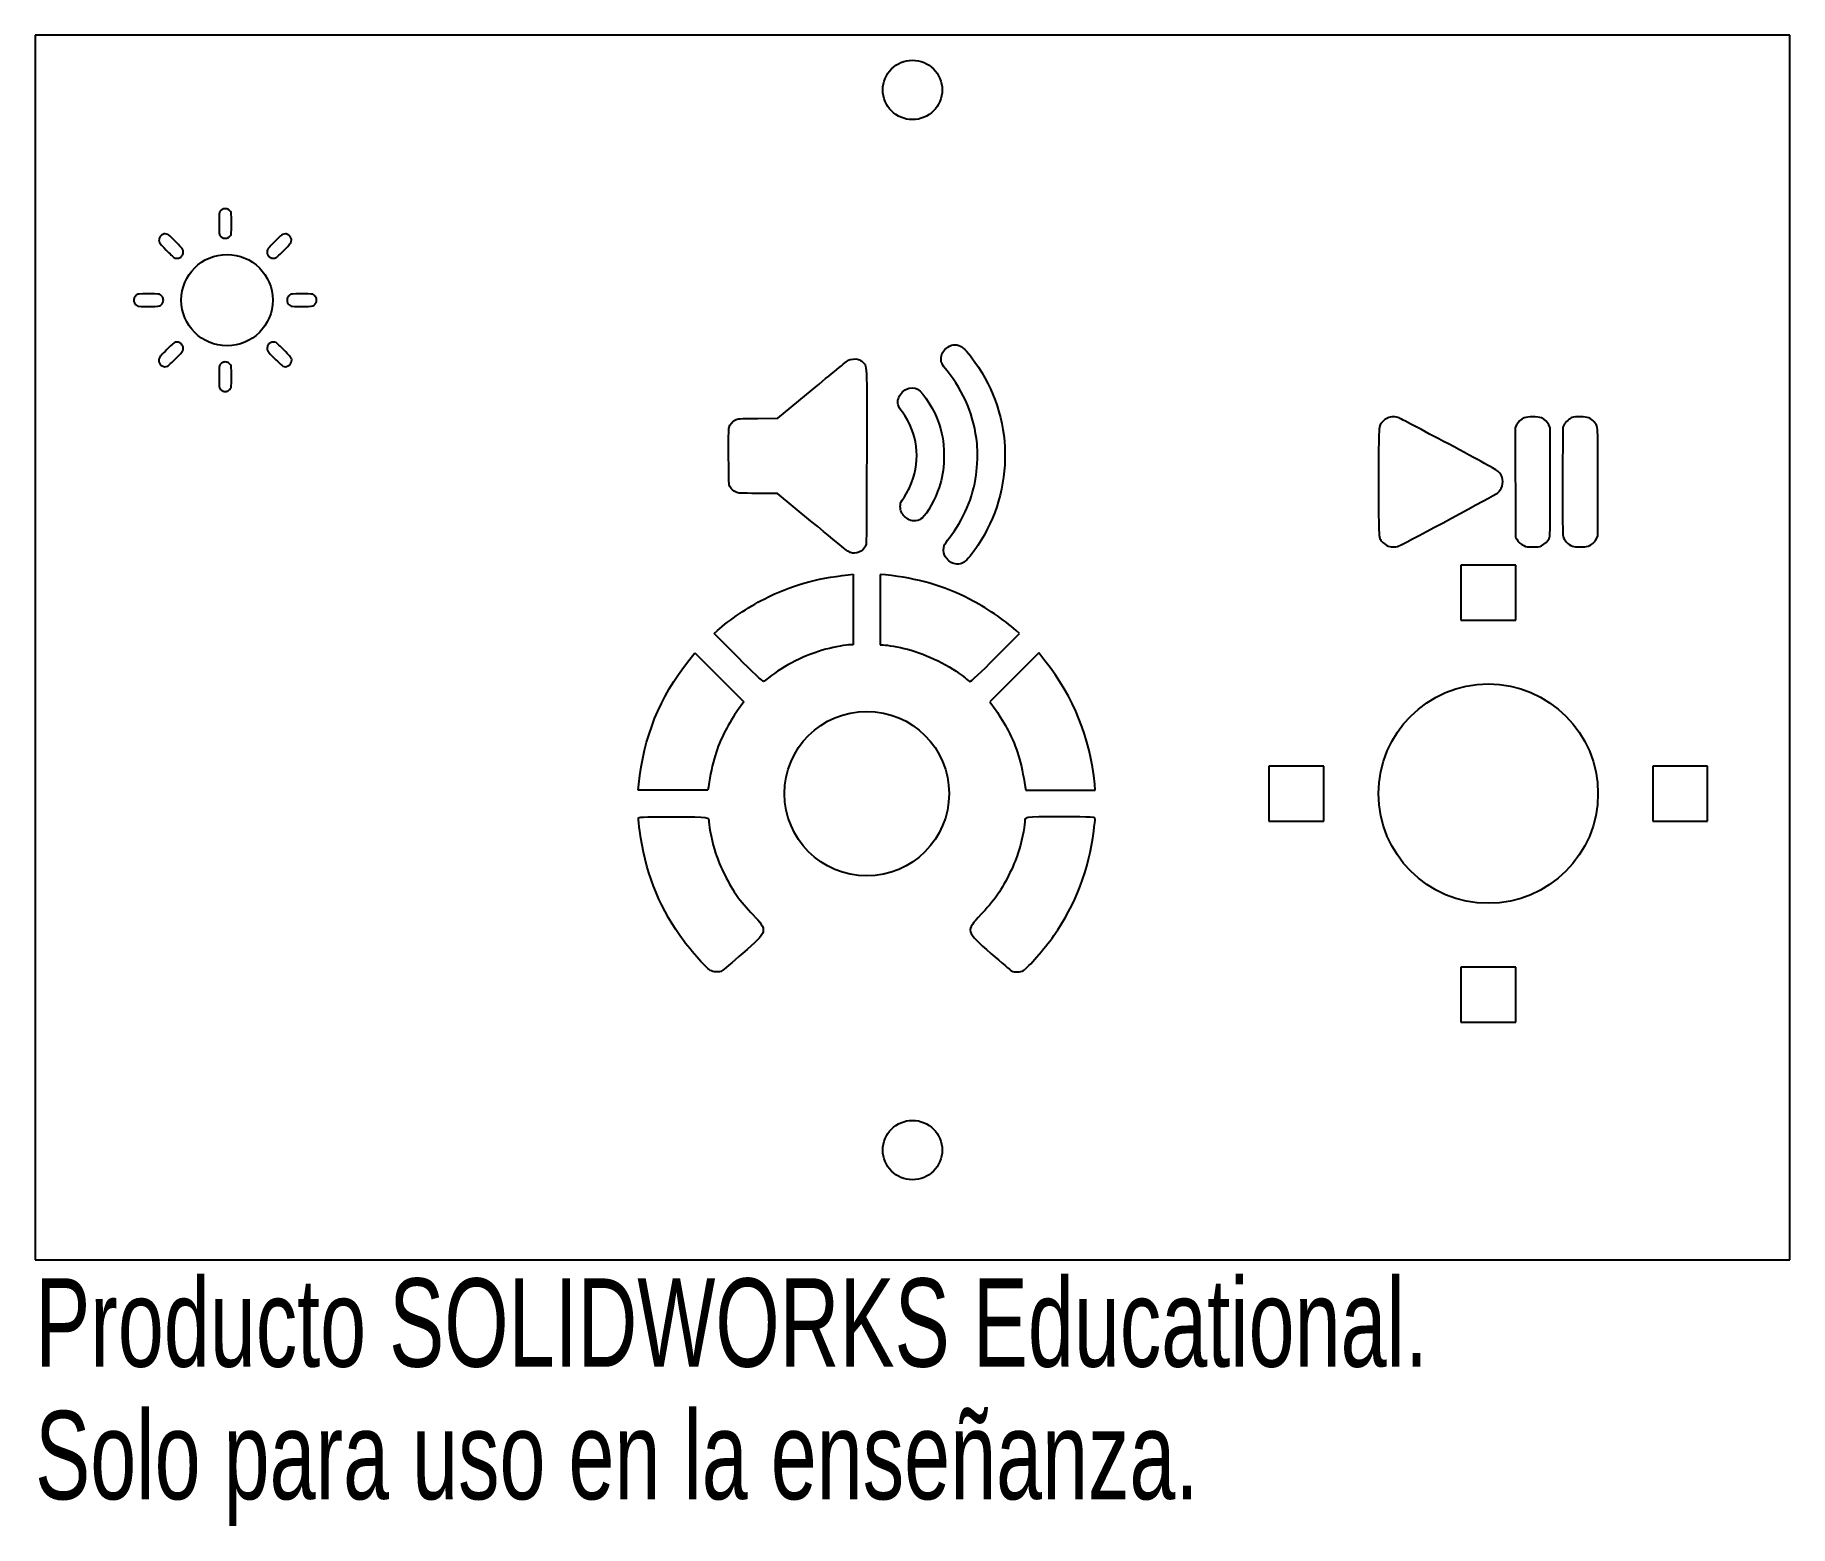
# Model space of a CAD drawing. Header units: millimetres. Extents: x -48 to 48, y -48.1 to 33.5.
import ezdxf

# ---------------------------------------------------------------- set-up
doc = ezdxf.new("R2010")
doc.units = ezdxf.units.MM
doc.styles.add('SLDTEXTSTYLE0', font='TXT', dxfattribs={"width": 0.7})

msp = doc.modelspace()

# ---------------------------------------------------------------- linework, layer by layer
at = {"color": 7, "linetype": 'Continuous', "lineweight": 25}
for p, q in [((48, 33.5), (-48, 33.5)), ((-48, 33.5), (-48, -33.5)), ((48, -33.5), (48, 33.5)), ((-7.371, 12.539), (-5.489, 14.097)), ((-8.459, 12.53), (-7.371, 12.539)), ((33.052, 12.169), (32.974, 12.01)), ((32.974, 12.01), (32.991, 6.026)), ((34.89, 12.016), (34.812, 12.173)), ((34.89, 9.054), (34.89, 12.016)), ((35.574, 12.043), (35.564, 9.126)), ((35.639, 12.166), (35.574, 12.043)), ((37.488, 6.087), (37.496, 8.987)), ((-7.381, 8.429), (-8.45, 8.429)), ((-5.553, 6.914), (-7.381, 8.429)), ((32.991, 6.026), (33.059, 5.917)), ((37.406, 5.931), (37.488, 6.087)), ((-3.52, 3.97), (-3.24, 4)), ((-3.24, 4), (-3.24, 0.141)), ((-1.76, 3.996), (-1.76, 0.137)), ((-1.48, 3.966), (-1.76, 3.996)), ((30, 4.5), (30, 1.5)), ((33, 4.5), (30, 4.5)), ((33, 1.5), (33, 4.5)), ((30, 1.5), (33, 1.5)), ((-10.854, 0.757), (-10.668, 0.925)), ((-9.525, -0.572), (-10.854, 0.757)), ((-3.24, 0.141), (-3.398, 0.14)), ((-1.76, 0.137), (-1.602, 0.137)), ((4.525, -0.576), (5.854, 0.753)), ((5.854, 0.753), (5.668, 0.921)), ((-12.245, -0.721), (-11.904, -0.29)), ((-11.904, -0.29), (-9.226, -2.968)), ((6.905, -0.294), (4.226, -2.972)), ((7.245, -0.725), (6.905, -0.294)), ((-9.226, -2.968), (-9.572, -3.45)), ((4.226, -2.972), (4.572, -3.454)), ((19.5, -6.5), (19.5, -9.5)), ((22.5, -6.5), (19.5, -6.5)), ((22.5, -9.5), (22.5, -6.5)), ((40.5, -6.5), (40.5, -9.5)), ((43.5, -6.5), (40.5, -6.5)), ((43.5, -9.5), (43.5, -6.5)), ((-15, -7.808), (-14.968, -7.479)), ((-11.165, -7.625), (-11.193, -7.808)), ((6.165, -7.629), (6.193, -7.812)), ((10, -7.812), (9.968, -7.483)), ((-11.193, -7.808), (-15, -7.808)), ((6.193, -7.812), (10, -7.812)), ((19.5, -9.5), (22.5, -9.5)), ((40.5, -9.5), (43.5, -9.5)), ((30, -17.5), (30, -20.5)), ((33, -17.5), (30, -17.5)), ((33, -20.5), (33, -17.5)), ((30, -20.5), (33, -20.5)), ((-48, -33.5), (48, -33.5))]:
    msp.add_line(p, q, dxfattribs=at)
for centre, radius in [((0, 30.5), 1.625), ((-37.5, 19), 2.5), ((31.5, -8), 6), ((-2.5, -8), 4.5), ((0, -27.5), 1.625)]:
    msp.add_circle(centre, radius, dxfattribs=at)
for points in [[(-37.6, 24), (-37.671, 24), (-37.725, 23.985), (-37.775, 23.951)], [(-37.6, 24), (-37.671, 24), (-37.725, 23.985), (-37.775, 23.951)], [(-37.425, 23.951), (-37.475, 23.985), (-37.529, 24), (-37.6, 24)], [(-37.425, 23.951), (-37.475, 23.985), (-37.529, 24), (-37.6, 24)], [(-37.893, 23.84), (-37.936, 23.781), (-37.938, 23.753), (-37.938, 23.192)], [(-37.893, 23.84), (-37.936, 23.781), (-37.938, 23.753), (-37.938, 23.192)], [(-37.938, 23.192), (-37.938, 22.631), (-37.936, 22.603), (-37.893, 22.544)], [(-37.938, 23.192), (-37.938, 22.631), (-37.936, 22.603), (-37.893, 22.544)], [(-37.775, 23.951), (-37.815, 23.924), (-37.868, 23.874), (-37.893, 23.84)], [(-37.775, 23.951), (-37.815, 23.924), (-37.868, 23.874), (-37.893, 23.84)], [(-37.307, 23.84), (-37.332, 23.874), (-37.385, 23.924), (-37.425, 23.951)], [(-37.307, 23.84), (-37.332, 23.874), (-37.385, 23.924), (-37.425, 23.951)], [(-37.262, 23.192), (-37.262, 23.753), (-37.264, 23.781), (-37.307, 23.84)], [(-37.262, 23.192), (-37.262, 23.753), (-37.264, 23.781), (-37.307, 23.84)], [(-37.307, 22.544), (-37.264, 22.603), (-37.262, 22.631), (-37.262, 23.192)], [(-37.307, 22.544), (-37.264, 22.603), (-37.262, 22.631), (-37.262, 23.192)], [(-41.175, 22.452), (-41.205, 22.407), (-41.224, 22.345), (-41.224, 22.295)], [(-41.175, 22.452), (-41.205, 22.407), (-41.224, 22.345), (-41.224, 22.295)], [(-41.224, 22.295), (-41.224, 22.25), (-41.214, 22.185), (-41.202, 22.151)], [(-41.224, 22.295), (-41.224, 22.25), (-41.214, 22.185), (-41.202, 22.151)], [(-41.202, 22.151), (-41.189, 22.117), (-41.019, 21.929), (-40.825, 21.732)], [(-41.202, 22.151), (-41.189, 22.117), (-41.019, 21.929), (-40.825, 21.732)], [(-41.051, 22.575), (-41.092, 22.548), (-41.148, 22.492), (-41.175, 22.452)], [(-41.051, 22.575), (-41.092, 22.548), (-41.148, 22.492), (-41.175, 22.452)], [(-40.893, 22.624), (-40.945, 22.624), (-41.006, 22.605), (-41.051, 22.575)], [(-40.893, 22.624), (-40.945, 22.624), (-41.006, 22.605), (-41.051, 22.575)], [(-40.738, 22.594), (-40.777, 22.611), (-40.846, 22.624), (-40.893, 22.624)], [(-40.738, 22.594), (-40.777, 22.611), (-40.846, 22.624), (-40.893, 22.624)], [(-40.303, 22.195), (-40.504, 22.398), (-40.699, 22.577), (-40.738, 22.594)], [(-40.303, 22.195), (-40.504, 22.398), (-40.699, 22.577), (-40.738, 22.594)], [(-39.915, 21.766), (-39.928, 21.8), (-40.102, 21.993), (-40.303, 22.195)], [(-39.915, 21.766), (-39.928, 21.8), (-40.102, 21.993), (-40.303, 22.195)], [(-37.893, 22.544), (-37.868, 22.51), (-37.815, 22.46), (-37.775, 22.433)], [(-37.893, 22.544), (-37.868, 22.51), (-37.815, 22.46), (-37.775, 22.433)], [(-37.775, 22.433), (-37.725, 22.4), (-37.671, 22.384), (-37.6, 22.384)], [(-37.775, 22.433), (-37.725, 22.4), (-37.671, 22.384), (-37.6, 22.384)], [(-37.6, 22.384), (-37.529, 22.384), (-37.475, 22.4), (-37.425, 22.433)], [(-37.6, 22.384), (-37.529, 22.384), (-37.475, 22.4), (-37.425, 22.433)], [(-37.425, 22.433), (-37.385, 22.46), (-37.332, 22.51), (-37.307, 22.544)], [(-37.425, 22.433), (-37.385, 22.46), (-37.332, 22.51), (-37.307, 22.544)], [(-34.907, 22.185), (-35.223, 21.865), (-35.284, 21.793), (-35.297, 21.723)], [(-34.907, 22.185), (-35.223, 21.865), (-35.284, 21.793), (-35.297, 21.723)], [(-34.462, 22.594), (-34.501, 22.577), (-34.701, 22.393), (-34.907, 22.185)], [(-34.462, 22.594), (-34.501, 22.577), (-34.701, 22.393), (-34.907, 22.185)], [(-34.307, 22.624), (-34.354, 22.624), (-34.423, 22.611), (-34.462, 22.594)], [(-34.307, 22.624), (-34.354, 22.624), (-34.423, 22.611), (-34.462, 22.594)], [(-34.386, 21.722), (-34.185, 21.924), (-34.011, 22.117), (-33.998, 22.151)], [(-34.386, 21.722), (-34.185, 21.924), (-34.011, 22.117), (-33.998, 22.151)], [(-34.149, 22.575), (-34.194, 22.605), (-34.255, 22.624), (-34.307, 22.624)], [(-34.149, 22.575), (-34.194, 22.605), (-34.255, 22.624), (-34.307, 22.624)], [(-34.025, 22.452), (-34.053, 22.492), (-34.108, 22.548), (-34.149, 22.575)], [(-34.025, 22.452), (-34.053, 22.492), (-34.108, 22.548), (-34.149, 22.575)], [(-33.976, 22.295), (-33.976, 22.345), (-33.995, 22.407), (-34.025, 22.452)], [(-33.976, 22.295), (-33.976, 22.345), (-33.995, 22.407), (-34.025, 22.452)], [(-33.998, 22.151), (-33.986, 22.185), (-33.976, 22.25), (-33.976, 22.295)], [(-33.998, 22.151), (-33.986, 22.185), (-33.976, 22.25), (-33.976, 22.295)], [(-40.825, 21.732), (-40.63, 21.536), (-40.442, 21.357), (-40.406, 21.334)], [(-40.825, 21.732), (-40.63, 21.536), (-40.442, 21.357), (-40.406, 21.334)], [(-40.406, 21.334), (-40.366, 21.309), (-40.301, 21.293), (-40.242, 21.293)], [(-40.406, 21.334), (-40.366, 21.309), (-40.301, 21.293), (-40.242, 21.293)], [(-40.242, 21.293), (-40.187, 21.293), (-40.109, 21.311), (-40.067, 21.333)], [(-40.242, 21.293), (-40.187, 21.293), (-40.109, 21.311), (-40.067, 21.333)], [(-40.067, 21.333), (-40.025, 21.355), (-39.969, 21.412), (-39.942, 21.459)], [(-40.067, 21.333), (-40.025, 21.355), (-39.969, 21.412), (-39.942, 21.459)], [(-39.942, 21.459), (-39.915, 21.505), (-39.893, 21.58), (-39.893, 21.624)], [(-39.942, 21.459), (-39.915, 21.505), (-39.893, 21.58), (-39.893, 21.624)], [(-39.893, 21.624), (-39.893, 21.668), (-39.903, 21.732), (-39.915, 21.766)], [(-39.893, 21.624), (-39.893, 21.668), (-39.903, 21.732), (-39.915, 21.766)], [(-35.297, 21.723), (-35.306, 21.677), (-35.307, 21.606), (-35.301, 21.564)], [(-35.297, 21.723), (-35.306, 21.677), (-35.307, 21.606), (-35.301, 21.564)], [(-35.301, 21.564), (-35.294, 21.523), (-35.268, 21.461), (-35.244, 21.426)], [(-35.301, 21.564), (-35.294, 21.523), (-35.268, 21.461), (-35.244, 21.426)], [(-35.244, 21.426), (-35.22, 21.392), (-35.167, 21.348), (-35.128, 21.329)], [(-35.244, 21.426), (-35.22, 21.392), (-35.167, 21.348), (-35.128, 21.329)], [(-35.128, 21.329), (-35.089, 21.309), (-35.014, 21.293), (-34.962, 21.293)], [(-35.128, 21.329), (-35.089, 21.309), (-35.014, 21.293), (-34.962, 21.293)], [(-34.962, 21.293), (-34.911, 21.293), (-34.842, 21.307), (-34.81, 21.324)], [(-34.962, 21.293), (-34.911, 21.293), (-34.842, 21.307), (-34.81, 21.324)], [(-34.81, 21.324), (-34.777, 21.341), (-34.587, 21.52), (-34.386, 21.722)], [(-34.81, 21.324), (-34.777, 21.341), (-34.587, 21.52), (-34.386, 21.722)], [(-42.44, 19.293), (-42.474, 19.268), (-42.524, 19.215), (-42.551, 19.175)], [(-42.44, 19.293), (-42.474, 19.268), (-42.524, 19.215), (-42.551, 19.175)], [(-41.792, 19.338), (-42.353, 19.338), (-42.381, 19.336), (-42.44, 19.293)], [(-41.792, 19.338), (-42.353, 19.338), (-42.381, 19.336), (-42.44, 19.293)], [(-41.144, 19.293), (-41.203, 19.336), (-41.231, 19.338), (-41.792, 19.338)], [(-41.144, 19.293), (-41.203, 19.336), (-41.231, 19.338), (-41.792, 19.338)], [(-41.033, 19.175), (-41.06, 19.215), (-41.11, 19.268), (-41.144, 19.293)], [(-41.033, 19.175), (-41.06, 19.215), (-41.11, 19.268), (-41.144, 19.293)], [(-34.056, 19.293), (-34.09, 19.268), (-34.14, 19.215), (-34.167, 19.175)], [(-34.056, 19.293), (-34.09, 19.268), (-34.14, 19.215), (-34.167, 19.175)], [(-33.408, 19.338), (-33.969, 19.338), (-33.997, 19.336), (-34.056, 19.293)], [(-33.408, 19.338), (-33.969, 19.338), (-33.997, 19.336), (-34.056, 19.293)], [(-32.76, 19.293), (-32.819, 19.336), (-32.847, 19.338), (-33.408, 19.338)], [(-32.76, 19.293), (-32.819, 19.336), (-32.847, 19.338), (-33.408, 19.338)], [(-32.649, 19.175), (-32.676, 19.215), (-32.726, 19.268), (-32.76, 19.293)], [(-32.649, 19.175), (-32.676, 19.215), (-32.726, 19.268), (-32.76, 19.293)], [(-42.551, 19.175), (-42.583, 19.127), (-42.6, 19.07), (-42.6, 19.007)], [(-42.551, 19.175), (-42.583, 19.127), (-42.6, 19.07), (-42.6, 19.007)], [(-42.6, 19.007), (-42.6, 18.954), (-42.586, 18.884), (-42.569, 18.852)], [(-42.6, 19.007), (-42.6, 18.954), (-42.586, 18.884), (-42.569, 18.852)], [(-42.569, 18.852), (-42.552, 18.819), (-42.516, 18.771), (-42.487, 18.745)], [(-42.569, 18.852), (-42.552, 18.819), (-42.516, 18.771), (-42.487, 18.745)], [(-42.487, 18.745), (-42.459, 18.718), (-42.412, 18.687), (-42.382, 18.675)], [(-42.487, 18.745), (-42.459, 18.718), (-42.412, 18.687), (-42.382, 18.675)], [(-42.382, 18.675), (-42.348, 18.661), (-42.109, 18.654), (-41.766, 18.657)], [(-42.382, 18.675), (-42.348, 18.661), (-42.109, 18.654), (-41.766, 18.657)], [(-41.766, 18.657), (-41.236, 18.661), (-41.202, 18.664), (-41.144, 18.707)], [(-41.766, 18.657), (-41.236, 18.661), (-41.202, 18.664), (-41.144, 18.707)], [(-41.144, 18.707), (-41.11, 18.732), (-41.06, 18.785), (-41.033, 18.825)], [(-41.144, 18.707), (-41.11, 18.732), (-41.06, 18.785), (-41.033, 18.825)], [(-40.984, 19), (-40.984, 19.071), (-41, 19.125), (-41.033, 19.175)], [(-40.984, 19), (-40.984, 19.071), (-41, 19.125), (-41.033, 19.175)], [(-41.033, 18.825), (-41, 18.875), (-40.984, 18.929), (-40.984, 19)], [(-41.033, 18.825), (-41, 18.875), (-40.984, 18.929), (-40.984, 19)], [(-34.167, 19.175), (-34.199, 19.127), (-34.216, 19.07), (-34.216, 19.007)], [(-34.167, 19.175), (-34.199, 19.127), (-34.216, 19.07), (-34.216, 19.007)], [(-34.216, 19.007), (-34.216, 18.954), (-34.202, 18.884), (-34.185, 18.852)], [(-34.216, 19.007), (-34.216, 18.954), (-34.202, 18.884), (-34.185, 18.852)], [(-34.185, 18.852), (-34.168, 18.819), (-34.131, 18.771), (-34.103, 18.745)], [(-34.185, 18.852), (-34.168, 18.819), (-34.131, 18.771), (-34.103, 18.745)], [(-34.103, 18.745), (-34.075, 18.718), (-34.027, 18.687), (-33.997, 18.675)], [(-34.103, 18.745), (-34.075, 18.718), (-34.027, 18.687), (-33.997, 18.675)], [(-33.997, 18.675), (-33.964, 18.661), (-33.725, 18.654), (-33.382, 18.657)], [(-33.997, 18.675), (-33.964, 18.661), (-33.725, 18.654), (-33.382, 18.657)], [(-33.382, 18.657), (-32.851, 18.661), (-32.818, 18.664), (-32.76, 18.707)], [(-33.382, 18.657), (-32.851, 18.661), (-32.818, 18.664), (-32.76, 18.707)], [(-32.76, 18.707), (-32.726, 18.732), (-32.676, 18.785), (-32.649, 18.825)], [(-32.76, 18.707), (-32.726, 18.732), (-32.676, 18.785), (-32.649, 18.825)], [(-32.6, 19), (-32.6, 19.071), (-32.615, 19.125), (-32.649, 19.175)], [(-32.6, 19), (-32.6, 19.071), (-32.615, 19.125), (-32.649, 19.175)], [(-32.649, 18.825), (-32.615, 18.875), (-32.6, 18.929), (-32.6, 19)], [(-32.649, 18.825), (-32.615, 18.875), (-32.6, 18.929), (-32.6, 19)], [(-40.324, 16.697), (-40.393, 16.684), (-40.468, 16.62), (-40.793, 16.297)], [(-40.324, 16.697), (-40.393, 16.684), (-40.468, 16.62), (-40.793, 16.297)], [(-40.161, 16.697), (-40.206, 16.705), (-40.279, 16.705), (-40.324, 16.697)], [(-40.161, 16.697), (-40.206, 16.705), (-40.279, 16.705), (-40.324, 16.697)], [(-39.999, 16.601), (-40.05, 16.652), (-40.11, 16.688), (-40.161, 16.697)], [(-39.999, 16.601), (-40.05, 16.652), (-40.11, 16.688), (-40.161, 16.697)], [(-39.903, 16.439), (-39.912, 16.49), (-39.948, 16.55), (-39.999, 16.601)], [(-39.903, 16.439), (-39.912, 16.49), (-39.948, 16.55), (-39.999, 16.601)], [(-39.903, 16.276), (-39.895, 16.321), (-39.895, 16.394), (-39.903, 16.439)], [(-39.903, 16.276), (-39.895, 16.321), (-39.895, 16.394), (-39.903, 16.439)], [(-35.302, 16.412), (-35.308, 16.36), (-35.306, 16.289), (-35.298, 16.256)], [(-35.302, 16.412), (-35.308, 16.36), (-35.306, 16.289), (-35.298, 16.256)], [(-35.245, 16.572), (-35.271, 16.536), (-35.296, 16.464), (-35.302, 16.412)], [(-35.245, 16.572), (-35.271, 16.536), (-35.296, 16.464), (-35.302, 16.412)], [(-35.124, 16.672), (-35.166, 16.653), (-35.22, 16.607), (-35.245, 16.572)], [(-35.124, 16.672), (-35.166, 16.653), (-35.22, 16.607), (-35.245, 16.572)], [(-34.959, 16.707), (-35.009, 16.707), (-35.083, 16.692), (-35.124, 16.672)], [(-34.959, 16.707), (-35.009, 16.707), (-35.083, 16.692), (-35.124, 16.672)], [(-34.81, 16.676), (-34.842, 16.693), (-34.909, 16.707), (-34.959, 16.707)], [(-34.81, 16.676), (-34.842, 16.693), (-34.909, 16.707), (-34.959, 16.707)], [(-34.377, 16.267), (-34.582, 16.475), (-34.777, 16.659), (-34.81, 16.676)], [(-34.377, 16.267), (-34.582, 16.475), (-34.777, 16.659), (-34.81, 16.676)], [(1.566, 15.787), (1.566, 16.027), (1.636, 16.17), (1.846, 16.359)], [(1.566, 15.787), (1.566, 16.027), (1.636, 16.17), (1.846, 16.359)], [(1.846, 16.359), (2.085, 16.574), (2.361, 16.616), (2.635, 16.48)], [(1.846, 16.359), (2.085, 16.574), (2.361, 16.616), (2.635, 16.48)], [(2.635, 16.48), (2.798, 16.399), (3.059, 16.108), (3.414, 15.611)], [(2.635, 16.48), (2.798, 16.399), (3.059, 16.108), (3.414, 15.611)], [(-41.216, 15.819), (-41.238, 15.762), (-41.246, 15.699), (-41.238, 15.655)], [(-41.216, 15.819), (-41.238, 15.762), (-41.246, 15.699), (-41.238, 15.655)], [(-41.238, 15.655), (-41.23, 15.615), (-41.205, 15.55), (-41.18, 15.511)], [(-41.238, 15.655), (-41.23, 15.615), (-41.205, 15.55), (-41.18, 15.511)], [(-40.793, 16.297), (-41.082, 16.01), (-41.19, 15.889), (-41.216, 15.819)], [(-40.793, 16.297), (-41.082, 16.01), (-41.19, 15.889), (-41.216, 15.819)], [(-41.18, 15.511), (-41.155, 15.469), (-41.097, 15.421), (-41.044, 15.397)], [(-41.18, 15.511), (-41.155, 15.469), (-41.097, 15.421), (-41.044, 15.397)], [(-41.044, 15.397), (-40.993, 15.374), (-40.927, 15.355), (-40.897, 15.355)], [(-41.044, 15.397), (-40.993, 15.374), (-40.927, 15.355), (-40.897, 15.355)], [(-40.897, 15.355), (-40.867, 15.355), (-40.803, 15.373), (-40.755, 15.395)], [(-40.897, 15.355), (-40.867, 15.355), (-40.803, 15.373), (-40.755, 15.395)], [(-40.755, 15.395), (-40.701, 15.42), (-40.523, 15.582), (-40.293, 15.815)], [(-40.755, 15.395), (-40.701, 15.42), (-40.523, 15.582), (-40.293, 15.815)], [(-40.293, 15.815), (-39.979, 16.132), (-39.916, 16.208), (-39.903, 16.276)], [(-40.293, 15.815), (-39.979, 16.132), (-39.916, 16.208), (-39.903, 16.276)], [(-37.893, 15.456), (-37.936, 15.397), (-37.938, 15.369), (-37.938, 14.808)], [(-37.893, 15.456), (-37.936, 15.397), (-37.938, 15.369), (-37.938, 14.808)], [(-37.775, 15.567), (-37.815, 15.54), (-37.868, 15.49), (-37.893, 15.456)], [(-37.775, 15.567), (-37.815, 15.54), (-37.868, 15.49), (-37.893, 15.456)], [(-37.6, 15.616), (-37.671, 15.616), (-37.725, 15.6), (-37.775, 15.567)], [(-37.6, 15.616), (-37.671, 15.616), (-37.725, 15.6), (-37.775, 15.567)], [(-37.425, 15.567), (-37.475, 15.6), (-37.529, 15.616), (-37.6, 15.616)], [(-37.425, 15.567), (-37.475, 15.6), (-37.529, 15.616), (-37.6, 15.616)], [(-37.307, 15.456), (-37.332, 15.49), (-37.385, 15.54), (-37.425, 15.567)], [(-37.307, 15.456), (-37.332, 15.49), (-37.385, 15.54), (-37.425, 15.567)], [(-37.262, 14.808), (-37.262, 15.369), (-37.264, 15.397), (-37.307, 15.456)], [(-37.262, 14.808), (-37.262, 15.369), (-37.264, 15.397), (-37.307, 15.456)], [(-35.298, 16.256), (-35.288, 16.217), (-35.144, 16.054), (-34.907, 15.815)], [(-35.298, 16.256), (-35.288, 16.217), (-35.144, 16.054), (-34.907, 15.815)], [(-34.907, 15.815), (-34.677, 15.582), (-34.499, 15.42), (-34.445, 15.395)], [(-34.907, 15.815), (-34.677, 15.582), (-34.499, 15.42), (-34.445, 15.395)], [(-34.445, 15.395), (-34.397, 15.373), (-34.334, 15.354), (-34.305, 15.354)], [(-34.445, 15.395), (-34.397, 15.373), (-34.334, 15.354), (-34.305, 15.354)], [(-33.977, 15.807), (-33.996, 15.866), (-34.105, 15.992), (-34.377, 16.267)], [(-33.977, 15.807), (-33.996, 15.866), (-34.105, 15.992), (-34.377, 16.267)], [(-34.305, 15.354), (-34.275, 15.354), (-34.209, 15.374), (-34.158, 15.399)], [(-34.305, 15.354), (-34.275, 15.354), (-34.209, 15.374), (-34.158, 15.399)], [(-34.158, 15.399), (-34.107, 15.424), (-34.046, 15.475), (-34.022, 15.514)], [(-34.158, 15.399), (-34.107, 15.424), (-34.046, 15.475), (-34.022, 15.514)], [(-34.022, 15.514), (-33.999, 15.552), (-33.974, 15.615), (-33.965, 15.654)], [(-34.022, 15.514), (-33.999, 15.552), (-33.974, 15.615), (-33.965, 15.654)], [(-33.965, 15.654), (-33.957, 15.694), (-33.962, 15.761), (-33.977, 15.807)], [(-33.965, 15.654), (-33.957, 15.694), (-33.962, 15.761), (-33.977, 15.807)], [(-5.489, 14.097), (-4.454, 14.954), (-3.569, 15.68), (-3.522, 15.71)], [(-5.489, 14.097), (-4.454, 14.954), (-3.569, 15.68), (-3.522, 15.71)], [(-3.522, 15.71), (-3.411, 15.781), (-3.106, 15.807), (-2.957, 15.757)], [(-3.522, 15.71), (-3.411, 15.781), (-3.106, 15.807), (-2.957, 15.757)], [(-2.957, 15.757), (-2.895, 15.737), (-2.787, 15.668), (-2.718, 15.604)], [(-2.957, 15.757), (-2.895, 15.737), (-2.787, 15.668), (-2.718, 15.604)], [(-2.718, 15.604), (-2.481, 15.386), (-2.498, 15.796), (-2.507, 10.422)], [(-2.718, 15.604), (-2.481, 15.386), (-2.498, 15.796), (-2.507, 10.422)], [(1.892, 15.135), (1.593, 15.5), (1.566, 15.553), (1.566, 15.787)], [(1.892, 15.135), (1.593, 15.5), (1.566, 15.553), (1.566, 15.787)], [(3.414, 15.611), (5.55, 12.621), (5.613, 8.644), (3.572, 5.577)], [(3.414, 15.611), (5.55, 12.621), (5.613, 8.644), (3.572, 5.577)], [(-37.938, 14.808), (-37.938, 14.247), (-37.936, 14.219), (-37.893, 14.16)], [(-37.938, 14.808), (-37.938, 14.247), (-37.936, 14.219), (-37.893, 14.16)], [(-37.307, 14.16), (-37.264, 14.219), (-37.262, 14.247), (-37.262, 14.808)], [(-37.307, 14.16), (-37.264, 14.219), (-37.262, 14.247), (-37.262, 14.808)], [(3.531, 11.162), (3.381, 12.641), (2.819, 14.004), (1.892, 15.135)], [(3.531, 11.162), (3.381, 12.641), (2.819, 14.004), (1.892, 15.135)], [(-37.893, 14.16), (-37.868, 14.126), (-37.815, 14.076), (-37.775, 14.049)], [(-37.893, 14.16), (-37.868, 14.126), (-37.815, 14.076), (-37.775, 14.049)], [(-37.775, 14.049), (-37.725, 14.015), (-37.671, 14), (-37.6, 14)], [(-37.775, 14.049), (-37.725, 14.015), (-37.671, 14), (-37.6, 14)], [(-37.6, 14), (-37.529, 14), (-37.475, 14.015), (-37.425, 14.049)], [(-37.6, 14), (-37.529, 14), (-37.475, 14.015), (-37.425, 14.049)], [(-37.425, 14.049), (-37.385, 14.076), (-37.332, 14.126), (-37.307, 14.16)], [(-37.425, 14.049), (-37.385, 14.076), (-37.332, 14.126), (-37.307, 14.16)], [(-0.549, 12.862), (-0.805, 13.212), (-0.848, 13.354), (-0.774, 13.609)], [(-0.549, 12.862), (-0.805, 13.212), (-0.848, 13.354), (-0.774, 13.609)], [(-0.774, 13.609), (-0.717, 13.805), (-0.517, 14.04), (-0.332, 14.13)], [(-0.774, 13.609), (-0.717, 13.805), (-0.517, 14.04), (-0.332, 14.13)], [(-0.332, 14.13), (-0.153, 14.217), (0.109, 14.214), (0.281, 14.123)], [(-0.332, 14.13), (-0.153, 14.217), (0.109, 14.214), (0.281, 14.123)], [(0.281, 14.123), (0.61, 13.95), (1.209, 12.978), (1.46, 12.21)], [(0.281, 14.123), (0.61, 13.95), (1.209, 12.978), (1.46, 12.21)], [(-9.691, 12.451), (-9.549, 12.521), (-9.538, 12.522), (-8.459, 12.53)], [(-9.691, 12.451), (-9.549, 12.521), (-9.538, 12.522), (-8.459, 12.53)], [(-0.049, 9.005), (0.461, 10.316), (0.278, 11.73), (-0.549, 12.862)], [(-0.049, 9.005), (0.461, 10.316), (0.278, 11.73), (-0.549, 12.862)], [(26.308, 12.611), (26.073, 12.612), (25.882, 12.527), (25.716, 12.347)], [(26.308, 12.611), (26.073, 12.612), (25.882, 12.527), (25.716, 12.347)], [(26.598, 12.566), (26.541, 12.59), (26.41, 12.61), (26.308, 12.611)], [(26.598, 12.566), (26.541, 12.59), (26.41, 12.61), (26.308, 12.611)], [(29.315, 11.132), (27.878, 11.897), (26.656, 12.542), (26.598, 12.566)], [(29.315, 11.132), (27.878, 11.897), (26.656, 12.542), (26.598, 12.566)], [(33.462, 12.555), (33.263, 12.465), (33.141, 12.35), (33.052, 12.169)], [(33.462, 12.555), (33.263, 12.465), (33.141, 12.35), (33.052, 12.169)], [(34.404, 12.555), (34.206, 12.645), (33.659, 12.645), (33.462, 12.555)], [(34.404, 12.555), (34.206, 12.645), (33.659, 12.645), (33.462, 12.555)], [(34.812, 12.173), (34.722, 12.352), (34.601, 12.466), (34.404, 12.555)], [(34.812, 12.173), (34.722, 12.352), (34.601, 12.466), (34.404, 12.555)], [(36.093, 12.578), (35.944, 12.526), (35.726, 12.328), (35.639, 12.166)], [(36.093, 12.578), (35.944, 12.526), (35.726, 12.328), (35.639, 12.166)], [(36.546, 12.618), (36.34, 12.618), (36.166, 12.603), (36.093, 12.578)], [(36.546, 12.618), (36.34, 12.618), (36.166, 12.603), (36.093, 12.578)], [(37.292, 12.339), (37.098, 12.559), (36.945, 12.616), (36.546, 12.618)], [(37.292, 12.339), (37.098, 12.559), (36.945, 12.616), (36.546, 12.618)], [(-10.059, 10.416), (-10.064, 11.382), (-10.056, 11.957), (-10.037, 12.03)], [(-10.059, 10.416), (-10.064, 11.382), (-10.056, 11.957), (-10.037, 12.03)], [(-10.037, 12.03), (-9.99, 12.203), (-9.851, 12.372), (-9.691, 12.451)], [(-10.037, 12.03), (-9.99, 12.203), (-9.851, 12.372), (-9.691, 12.451)], [(1.46, 12.21), (1.667, 11.579), (1.74, 11.034), (1.718, 10.298)], [(1.46, 12.21), (1.667, 11.579), (1.74, 11.034), (1.718, 10.298)], [(25.716, 12.347), (25.491, 12.103), (25.5, 12.243), (25.5, 9.05)], [(25.716, 12.347), (25.491, 12.103), (25.5, 12.243), (25.5, 9.05)], [(37.496, 8.987), (37.505, 12.234), (37.514, 12.085), (37.292, 12.339)], [(37.496, 8.987), (37.505, 12.234), (37.514, 12.085), (37.292, 12.339)], [(3.487, 9.448), (3.552, 9.883), (3.574, 10.74), (3.531, 11.162)], [(3.487, 9.448), (3.552, 9.883), (3.574, 10.74), (3.531, 11.162)], [(32.042, 9.632), (31.966, 9.704), (31.032, 10.218), (29.315, 11.132)], [(32.042, 9.632), (31.966, 9.704), (31.032, 10.218), (29.315, 11.132)], [(-9.987, 8.798), (-10.049, 8.914), (-10.05, 8.945), (-10.059, 10.416)], [(-9.987, 8.798), (-10.049, 8.914), (-10.05, 8.945), (-10.059, 10.416)], [(-2.507, 10.422), (-2.514, 5.959), (-2.518, 5.63), (-2.565, 5.543)], [(-2.507, 10.422), (-2.514, 5.959), (-2.518, 5.63), (-2.565, 5.543)], [(1.718, 10.298), (1.699, 9.687), (1.628, 9.265), (1.459, 8.749)], [(1.718, 10.298), (1.699, 9.687), (1.628, 9.265), (1.459, 8.749)], [(32.199, 8.698), (32.365, 9.021), (32.304, 9.381), (32.042, 9.632)], [(32.199, 8.698), (32.365, 9.021), (32.304, 9.381), (32.042, 9.632)], [(-9.651, 8.49), (-9.817, 8.565), (-9.905, 8.646), (-9.987, 8.798)], [(-9.651, 8.49), (-9.817, 8.565), (-9.905, 8.646), (-9.987, 8.798)], [(-0.559, 8.061), (-0.228, 8.598), (-0.154, 8.736), (-0.049, 9.005)], [(-0.559, 8.061), (-0.228, 8.598), (-0.154, 8.736), (-0.049, 9.005)], [(1.459, 8.749), (1.275, 8.189), (0.775, 7.282), (0.541, 7.085)], [(1.459, 8.749), (1.275, 8.189), (0.775, 7.282), (0.541, 7.085)], [(2.015, 5.985), (2.809, 7.02), (3.297, 8.168), (3.487, 9.448)], [(2.015, 5.985), (2.809, 7.02), (3.297, 8.168), (3.487, 9.448)], [(25.5, 9.05), (25.5, 5.814), (25.487, 5.991), (25.739, 5.738)], [(25.5, 9.05), (25.5, 5.814), (25.487, 5.991), (25.739, 5.738)], [(32.003, 8.44), (32.062, 8.486), (32.15, 8.602), (32.199, 8.698)], [(32.003, 8.44), (32.062, 8.486), (32.15, 8.602), (32.199, 8.698)], [(34.829, 5.966), (34.889, 6.088), (34.89, 6.156), (34.89, 9.054)], [(34.829, 5.966), (34.889, 6.088), (34.89, 6.156), (34.89, 9.054)], [(35.564, 9.126), (35.558, 7.025), (35.565, 6.175), (35.59, 6.087)], [(35.564, 9.126), (35.558, 7.025), (35.565, 6.175), (35.59, 6.087)], [(-8.45, 8.429), (-9.461, 8.43), (-9.525, 8.433), (-9.651, 8.49)], [(-8.45, 8.429), (-9.461, 8.43), (-9.525, 8.433), (-9.651, 8.49)], [(-0.667, 7.706), (-0.667, 7.861), (-0.653, 7.909), (-0.559, 8.061)], [(-0.667, 7.706), (-0.667, 7.861), (-0.653, 7.909), (-0.559, 8.061)], [(-0.61, 7.404), (-0.645, 7.481), (-0.666, 7.595), (-0.667, 7.706)], [(-0.61, 7.404), (-0.645, 7.481), (-0.666, 7.595), (-0.667, 7.706)], [(26.701, 5.597), (27.177, 5.826), (31.905, 8.361), (32.003, 8.44)], [(26.701, 5.597), (27.177, 5.826), (31.905, 8.361), (32.003, 8.44)], [(-3.394, 5.189), (-3.541, 5.244), (-3.471, 5.188), (-5.553, 6.914)], [(-3.394, 5.189), (-3.541, 5.244), (-3.471, 5.188), (-5.553, 6.914)], [(-0.184, 6.979), (-0.342, 7.05), (-0.539, 7.247), (-0.61, 7.404)], [(-0.184, 6.979), (-0.342, 7.05), (-0.539, 7.247), (-0.61, 7.404)], [(0.541, 7.085), (0.339, 6.916), (0.048, 6.873), (-0.184, 6.979)], [(0.541, 7.085), (0.339, 6.916), (0.048, 6.873), (-0.184, 6.979)], [(1.741, 5.58), (1.765, 5.637), (1.888, 5.82), (2.015, 5.985)], [(1.741, 5.58), (1.765, 5.637), (1.888, 5.82), (2.015, 5.985)], [(33.059, 5.917), (33.162, 5.751), (33.279, 5.645), (33.446, 5.567)], [(33.059, 5.917), (33.162, 5.751), (33.279, 5.645), (33.446, 5.567)], [(34.419, 5.566), (34.599, 5.651), (34.746, 5.793), (34.829, 5.966)], [(34.419, 5.566), (34.599, 5.651), (34.746, 5.793), (34.829, 5.966)], [(35.59, 6.087), (35.66, 5.837), (35.858, 5.624), (36.098, 5.538)], [(35.59, 6.087), (35.66, 5.837), (35.858, 5.624), (36.098, 5.538)], [(36.96, 5.541), (37.148, 5.605), (37.307, 5.745), (37.406, 5.931)], [(36.96, 5.541), (37.148, 5.605), (37.307, 5.745), (37.406, 5.931)], [(-2.565, 5.543), (-2.729, 5.244), (-3.107, 5.082), (-3.394, 5.189)], [(-2.565, 5.543), (-2.729, 5.244), (-3.107, 5.082), (-3.394, 5.189)], [(1.754, 5.04), (1.687, 5.189), (1.68, 5.436), (1.741, 5.58)], [(1.754, 5.04), (1.687, 5.189), (1.68, 5.436), (1.741, 5.58)], [(2.18, 4.613), (2.021, 4.687), (1.825, 4.884), (1.754, 5.04)], [(2.18, 4.613), (2.021, 4.687), (1.825, 4.884), (1.754, 5.04)], [(3.572, 5.577), (3.28, 5.139), (2.98, 4.77), (2.826, 4.663)], [(3.572, 5.577), (3.28, 5.139), (2.98, 4.77), (2.826, 4.663)], [(25.739, 5.738), (25.822, 5.656), (25.941, 5.575), (26.018, 5.547)], [(25.739, 5.738), (25.822, 5.656), (25.941, 5.575), (26.018, 5.547)], [(26.018, 5.547), (26.251, 5.465), (26.46, 5.48), (26.701, 5.597)], [(26.018, 5.547), (26.251, 5.465), (26.46, 5.48), (26.701, 5.597)], [(33.446, 5.567), (33.577, 5.505), (33.645, 5.495), (33.933, 5.495)], [(33.446, 5.567), (33.577, 5.505), (33.645, 5.495), (33.933, 5.495)], [(33.933, 5.495), (34.219, 5.495), (34.288, 5.505), (34.419, 5.566)], [(33.933, 5.495), (34.219, 5.495), (34.288, 5.505), (34.419, 5.566)], [(36.098, 5.538), (36.258, 5.481), (36.788, 5.483), (36.96, 5.541)], [(36.098, 5.538), (36.258, 5.481), (36.788, 5.483), (36.96, 5.541)], [(-8.121, 2.646), (-6.662, 3.39), (-5.329, 3.773), (-3.52, 3.97)], [(-8.121, 2.646), (-6.662, 3.39), (-5.329, 3.773), (-3.52, 3.97)], [(3.121, 2.642), (1.662, 3.386), (0.329, 3.769), (-1.48, 3.966)], [(3.121, 2.642), (1.662, 3.386), (0.329, 3.769), (-1.48, 3.966)], [(2.826, 4.663), (2.66, 4.546), (2.37, 4.524), (2.18, 4.613)], [(2.826, 4.663), (2.66, 4.546), (2.37, 4.524), (2.18, 4.613)], [(-10.668, 0.925), (-10.017, 1.511), (-8.999, 2.199), (-8.121, 2.646)], [(-10.668, 0.925), (-10.017, 1.511), (-8.999, 2.199), (-8.121, 2.646)], [(5.668, 0.921), (5.017, 1.507), (3.999, 2.195), (3.121, 2.642)], [(5.668, 0.921), (5.017, 1.507), (3.999, 2.195), (3.121, 2.642)], [(-3.398, 0.14), (-3.609, 0.14), (-4.243, 0.027), (-4.735, -0.099)], [(-3.398, 0.14), (-3.609, 0.14), (-4.243, 0.027), (-4.735, -0.099)], [(-1.602, 0.137), (-1.391, 0.137), (-0.757, 0.023), (-0.265, -0.103)], [(-1.602, 0.137), (-1.391, 0.137), (-0.757, 0.023), (-0.265, -0.103)], [(-14.968, -7.479), (-14.718, -4.928), (-13.832, -2.727), (-12.245, -0.721)], [(-14.968, -7.479), (-14.718, -4.928), (-13.832, -2.727), (-12.245, -0.721)], [(-8.144, -1.872), (-8.172, -1.889), (-8.794, -1.304), (-9.525, -0.572)], [(-8.144, -1.872), (-8.172, -1.889), (-8.794, -1.304), (-9.525, -0.572)], [(-4.735, -0.099), (-5.784, -0.367), (-7.088, -1.017), (-7.872, -1.662)], [(-4.735, -0.099), (-5.784, -0.367), (-7.088, -1.017), (-7.872, -1.662)], [(-0.265, -0.103), (0.784, -0.371), (2.088, -1.02), (2.873, -1.666)], [(-0.265, -0.103), (0.784, -0.371), (2.088, -1.02), (2.873, -1.666)], [(3.144, -1.876), (3.172, -1.893), (3.794, -1.308), (4.525, -0.576)], [(3.144, -1.876), (3.172, -1.893), (3.794, -1.308), (4.525, -0.576)], [(9.968, -7.483), (9.718, -4.931), (8.832, -2.731), (7.245, -0.725)], [(9.968, -7.483), (9.718, -4.931), (8.832, -2.731), (7.245, -0.725)], [(-7.872, -1.662), (-7.993, -1.761), (-8.115, -1.856), (-8.144, -1.872)], [(-7.872, -1.662), (-7.993, -1.761), (-8.115, -1.856), (-8.144, -1.872)], [(2.873, -1.666), (2.993, -1.765), (3.115, -1.86), (3.144, -1.876)], [(2.873, -1.666), (2.993, -1.765), (3.115, -1.86), (3.144, -1.876)], [(-9.572, -3.45), (-9.763, -3.715), (-10.06, -4.206), (-10.232, -4.541)], [(-9.572, -3.45), (-9.763, -3.715), (-10.06, -4.206), (-10.232, -4.541)], [(4.572, -3.454), (4.763, -3.719), (5.06, -4.21), (5.232, -4.545)], [(4.572, -3.454), (4.763, -3.719), (5.06, -4.21), (5.232, -4.545)], [(-10.232, -4.541), (-10.718, -5.485), (-10.959, -6.282), (-11.165, -7.625)], [(-10.232, -4.541), (-10.718, -5.485), (-10.959, -6.282), (-11.165, -7.625)], [(5.232, -4.545), (5.718, -5.489), (5.959, -6.286), (6.165, -7.629)], [(5.232, -4.545), (5.718, -5.489), (5.959, -6.286), (6.165, -7.629)], [(-14.992, -9.358), (-14.992, -9.276), (-14.882, -9.271), (-13.096, -9.271)], [(-14.992, -9.358), (-14.992, -9.276), (-14.882, -9.271), (-13.096, -9.271)], [(-14.917, -10.049), (-14.959, -9.717), (-14.992, -9.406), (-14.992, -9.358)], [(-14.917, -10.049), (-14.959, -9.717), (-14.992, -9.406), (-14.992, -9.358)], [(-13.096, -9.271), (-11.013, -9.271), (-11.14, -9.252), (-11.14, -9.565)], [(-13.096, -9.271), (-11.013, -9.271), (-11.14, -9.252), (-11.14, -9.565)], [(-11.14, -9.565), (-11.14, -9.823), (-10.94, -10.742), (-10.771, -11.265)], [(-11.14, -9.565), (-11.14, -9.823), (-10.94, -10.742), (-10.771, -11.265)], [(6.14, -9.569), (6.14, -9.827), (5.94, -10.746), (5.771, -11.269)], [(6.14, -9.569), (6.14, -9.827), (5.94, -10.746), (5.771, -11.269)], [(8.096, -9.275), (6.013, -9.275), (6.14, -9.256), (6.14, -9.569)], [(8.096, -9.275), (6.013, -9.275), (6.14, -9.256), (6.14, -9.569)], [(9.992, -9.362), (9.992, -9.28), (9.882, -9.275), (8.096, -9.275)], [(9.992, -9.362), (9.992, -9.28), (9.882, -9.275), (8.096, -9.275)], [(9.917, -10.053), (9.959, -9.721), (9.992, -9.41), (9.992, -9.362)], [(9.917, -10.053), (9.959, -9.721), (9.992, -9.41), (9.992, -9.362)], [(-12.734, -15.757), (-13.917, -14.078), (-14.659, -12.14), (-14.917, -10.049)], [(-12.734, -15.757), (-13.917, -14.078), (-14.659, -12.14), (-14.917, -10.049)], [(7.734, -15.761), (8.917, -14.082), (9.659, -12.144), (9.917, -10.053)], [(7.734, -15.761), (8.917, -14.082), (9.659, -12.144), (9.917, -10.053)], [(-10.771, -11.265), (-10.55, -11.948), (-10.002, -13.036), (-9.592, -13.607)], [(-10.771, -11.265), (-10.55, -11.948), (-10.002, -13.036), (-9.592, -13.607)], [(5.771, -11.269), (5.55, -11.952), (5.002, -13.039), (4.592, -13.611)], [(5.771, -11.269), (5.55, -11.952), (5.002, -13.039), (4.592, -13.611)], [(-9.592, -13.607), (-9.411, -13.859), (-9.028, -14.313), (-8.741, -14.614)], [(-9.592, -13.607), (-9.411, -13.859), (-9.028, -14.313), (-8.741, -14.614)], [(4.592, -13.611), (4.411, -13.863), (4.028, -14.316), (3.741, -14.618)], [(4.592, -13.611), (4.411, -13.863), (4.028, -14.316), (3.741, -14.618)], [(-8.741, -14.614), (-7.894, -15.505), (-7.897, -15.517), (-9.29, -16.736)], [(-8.741, -14.614), (-7.894, -15.505), (-7.897, -15.517), (-9.29, -16.736)], [(3.741, -14.618), (2.894, -15.509), (2.897, -15.521), (4.29, -16.74)], [(3.741, -14.618), (2.894, -15.509), (2.897, -15.521), (4.29, -16.74)], [(-11.067, -17.667), (-11.33, -17.506), (-12.219, -16.488), (-12.734, -15.757)], [(-11.067, -17.667), (-11.33, -17.506), (-12.219, -16.488), (-12.734, -15.757)], [(6.067, -17.671), (6.33, -17.51), (7.219, -16.492), (7.734, -15.761)], [(6.067, -17.671), (6.33, -17.51), (7.219, -16.492), (7.734, -15.761)], [(-9.29, -16.736), (-9.854, -17.23), (-10.363, -17.66), (-10.422, -17.693)], [(-9.29, -16.736), (-9.854, -17.23), (-10.363, -17.66), (-10.422, -17.693)], [(4.29, -16.74), (4.854, -17.233), (5.363, -17.664), (5.423, -17.697)], [(4.29, -16.74), (4.854, -17.233), (5.363, -17.664), (5.423, -17.697)], [(-10.422, -17.693), (-10.582, -17.782), (-10.9, -17.769), (-11.067, -17.667)], [(-10.422, -17.693), (-10.582, -17.782), (-10.9, -17.769), (-11.067, -17.667)], [(5.423, -17.697), (5.582, -17.785), (5.9, -17.772), (6.067, -17.671)], [(5.423, -17.697), (5.582, -17.785), (5.9, -17.772), (6.067, -17.671)]]:
    msp.add_open_spline(points, degree=3, dxfattribs=at)

# ---------------------------------------------------------------- texts
at = {"color": 7, "linetype": 'Continuous', "char_height": 4.83362, "attachment_point": 1, "style": 'SLDTEXTSTYLE0'}
for s, insert in [('Producto SOLIDWORKS Educational.', (-48, -34.52)), ('Solo para uso en la enseñanza.', (-48, -41.77))]:
    msp.add_mtext(s, dxfattribs=dict(at, insert=insert))

doc.saveas('drawing.dxf')
